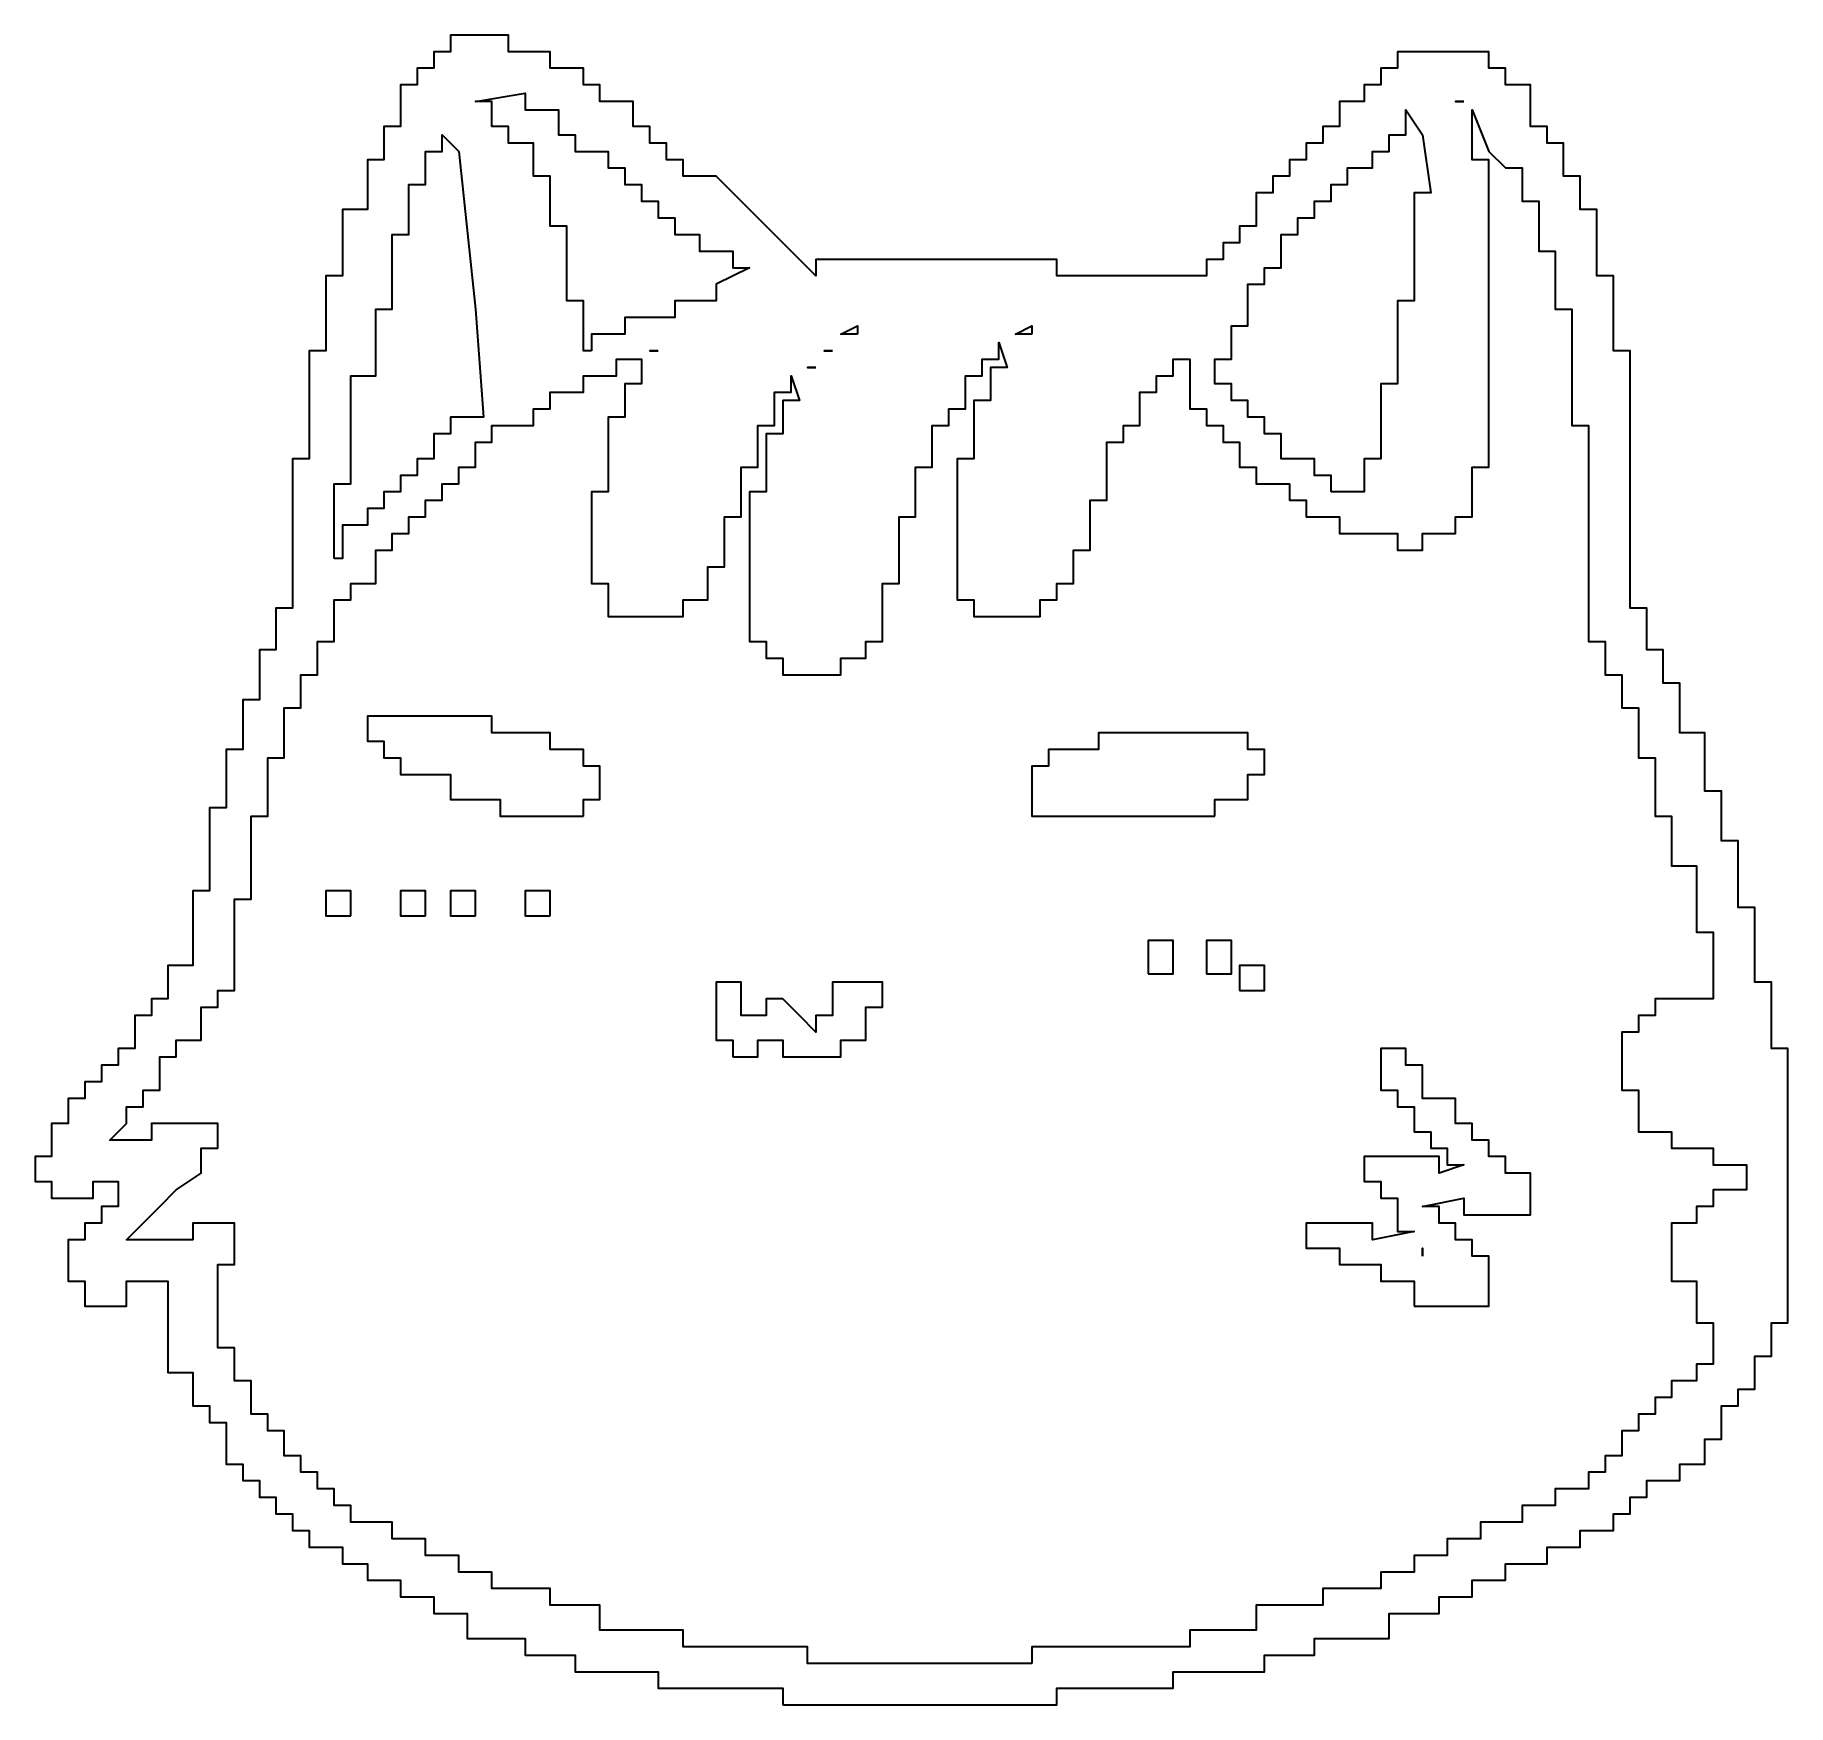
# Model space of a CAD drawing. Header units: inches. Extents: x 110.2 to 184.7, y 69 to 139.9.
import ezdxf

# ---------------------------------------------------------------- set-up
doc = ezdxf.new("R2010")
doc.units = ezdxf.units.IN
doc.header["$MEASUREMENT"] = 0
doc.layers.add('レイヤー 1', color=7, linetype='Continuous')

msp = doc.modelspace()

# ---------------------------------------------------------------- linework, layer by layer
at = {"layer": 'レイヤー 1', "color": 7, "lineweight": 35, "true_color": 0xffffff}
for points in [[(141.993, 68.968), (153.635, 68.968), (153.635, 69.674), (158.574, 69.674), (158.574, 70.379), (162.454, 70.379), (162.454, 71.085), (164.571, 71.085), (164.571, 71.79), (167.746, 71.79), (167.746, 72.849), (169.862, 72.849), (169.862, 73.554), (171.274, 73.554), (171.274, 74.26), (172.685, 74.26), (172.685, 74.965), (174.449, 74.965), (174.449, 75.671), (175.86, 75.671), (175.86, 76.376), (177.271, 76.376), (177.271, 77.082), (177.976, 77.082), (177.976, 77.787), (178.682, 77.787), (178.682, 78.493), (180.093, 78.493), (180.093, 79.199), (181.151, 79.199), (181.151, 80.257), (181.857, 80.257), (181.857, 81.668), (182.562, 81.668), (182.562, 82.374), (183.268, 82.374), (183.268, 83.785), (183.974, 83.785), (183.974, 85.196), (184.679, 85.196), (184.679, 96.837), (183.974, 96.837), (183.974, 99.66), (183.268, 99.66), (183.268, 102.835), (182.562, 102.835), (182.562, 105.657), (181.857, 105.657), (181.857, 107.774), (181.151, 107.774), (181.151, 110.243), (180.093, 110.243), (180.093, 112.36), (179.387, 112.36), (179.387, 113.771), (178.682, 113.771), (178.682, 115.535), (177.976, 115.535), (177.976, 126.471), (177.271, 126.471), (177.271, 129.646), (176.565, 129.646), (176.565, 132.468), (175.86, 132.468), (175.86, 133.879), (175.154, 133.879), (175.154, 135.29), (174.449, 135.29), (174.449, 135.996), (173.743, 135.996), (173.743, 137.76), (172.685, 137.76), (172.685, 138.465), (171.979, 138.465), (171.979, 139.171), (168.099, 139.171), (168.099, 138.465), (167.393, 138.465), (167.393, 137.76), (166.687, 137.76), (166.687, 137.054), (165.629, 137.054), (165.629, 135.996), (164.924, 135.996), (164.924, 135.29), (164.218, 135.29), (164.218, 134.585), (163.512, 134.585), (163.512, 133.879), (162.807, 133.879), (162.807, 133.174), (162.101, 133.174), (162.101, 131.763), (161.396, 131.763), (161.396, 131.057), (160.69, 131.057), (160.69, 130.352), (159.985, 130.352), (159.985, 129.646), (153.635, 129.646), (153.635, 130.352), (143.404, 130.352), (143.404, 129.646), (142.698, 130.352), (141.993, 131.057), (141.287, 131.763), (140.582, 132.468), (139.876, 133.174), (139.171, 133.879), (137.76, 133.879), (137.76, 134.585), (137.054, 134.585), (137.054, 135.29), (136.348, 135.29), (136.348, 135.996), (135.643, 135.996), (135.643, 137.054), (134.232, 137.054), (134.232, 137.76), (133.526, 137.76), (133.526, 138.465), (132.115, 138.465), (132.115, 139.171), (130.351, 139.171), (130.351, 139.877), (127.882, 139.877), (127.882, 139.171), (127.176, 139.171), (127.176, 138.465), (126.471, 138.465), (126.471, 137.76), (125.765, 137.76), (125.765, 135.996), (125.06, 135.996), (125.06, 134.585), (124.354, 134.585), (124.354, 132.468), (123.296, 132.468), (123.296, 129.646), (122.59, 129.646), (122.59, 126.471), (121.885, 126.471), (121.885, 121.885), (121.179, 121.885), (121.179, 115.535), (120.473, 115.535), (120.473, 113.771), (119.768, 113.771), (119.768, 111.654), (119.062, 111.654), (119.062, 109.538), (118.357, 109.538), (118.357, 107.068), (117.651, 107.068), (117.651, 103.54), (116.946, 103.54), (116.946, 100.365), (115.887, 100.365), (115.887, 98.954), (115.182, 98.954), (115.182, 98.249), (114.476, 98.249), (114.476, 96.837), (113.771, 96.837), (113.771, 96.132), (113.065, 96.132), (113.065, 95.426), (112.36, 95.426), (112.36, 94.721), (111.654, 94.721), (111.654, 93.662), (110.948, 93.662), (110.948, 92.251), (110.243, 92.251), (110.243, 91.193), (110.948, 91.193), (110.948, 90.487), (112.712, 90.487), (112.712, 91.193), (113.771, 91.193), (113.771, 90.135), (113.065, 90.135), (113.065, 89.429), (112.36, 89.429), (112.36, 88.724), (111.654, 88.724), (111.654, 86.96), (112.36, 86.96), (112.36, 85.901), (114.123, 85.901), (114.123, 86.96), (115.887, 86.96), (115.887, 83.079), (116.946, 83.079), (116.946, 81.668), (117.651, 81.668), (117.651, 80.962), (118.357, 80.962), (118.357, 79.199), (119.062, 79.199), (119.062, 78.493), (119.768, 78.493), (119.768, 77.787), (120.473, 77.787), (120.473, 77.082), (121.179, 77.082), (121.179, 76.376), (121.885, 76.376), (121.885, 75.671), (123.296, 75.671), (123.296, 74.965), (124.354, 74.965), (124.354, 74.26), (125.765, 74.26), (125.765, 73.554), (127.176, 73.554), (127.176, 72.849), (128.587, 72.849), (128.587, 71.79), (131.057, 71.79), (131.057, 71.085), (133.173, 71.085), (133.173, 70.379), (136.701, 70.379), (136.701, 69.674), (141.993, 69.674), (141.993, 68.968)], [(133.879, 126.471), (133.526, 126.471), (133.526, 128.588), (132.821, 128.588), (132.821, 131.763), (132.115, 131.763), (132.115, 133.879), (131.41, 133.879), (131.41, 135.29), (130.351, 135.29), (130.351, 135.996), (129.646, 135.996), (129.646, 137.054), (128.94, 137.054), (131.057, 137.407), (131.057, 136.702), (132.468, 136.702), (132.468, 135.643), (133.173, 135.643), (133.173, 134.938), (134.585, 134.938), (134.585, 134.232), (135.29, 134.232), (135.29, 133.527), (135.996, 133.527), (135.996, 132.821), (136.701, 132.821), (136.701, 132.115), (137.407, 132.115), (137.407, 131.41), (138.465, 131.41), (138.465, 130.704), (139.876, 130.704), (139.876, 129.999), (140.582, 129.999), (139.171, 129.293), (139.171, 128.588), (137.407, 128.588), (137.407, 127.882), (135.29, 127.882), (135.29, 127.177), (133.879, 127.177), (133.879, 126.471)], [(152.576, 70.732), (143.051, 70.732), (143.051, 71.437), (137.76, 71.437), (137.76, 72.143), (134.232, 72.143), (134.232, 73.201), (132.115, 73.201), (132.115, 73.907), (129.646, 73.907), (129.646, 74.612), (128.235, 74.612), (128.235, 75.318), (126.823, 75.318), (126.823, 76.024), (125.412, 76.024), (125.412, 76.729), (123.648, 76.729), (123.648, 77.435), (122.943, 77.435), (122.943, 78.14), (122.237, 78.14), (122.237, 78.846), (121.532, 78.846), (121.532, 79.551), (120.826, 79.551), (120.826, 80.61), (120.121, 80.61), (120.121, 81.315), (119.415, 81.315), (119.415, 82.726), (118.71, 82.726), (118.71, 84.137), (118.004, 84.137), (118.004, 87.665), (118.71, 87.665), (118.71, 89.429), (116.946, 89.429), (116.946, 88.724), (114.123, 88.724), (114.829, 89.429), (115.535, 90.135), (116.24, 90.84), (117.298, 91.546), (117.298, 92.604), (118.004, 92.604), (118.004, 93.662), (115.182, 93.662), (115.182, 92.957), (113.418, 92.957), (114.123, 93.662), (114.123, 94.368), (114.829, 94.368), (114.829, 95.074), (115.535, 95.074), (115.535, 96.485), (116.24, 96.485), (116.24, 97.19), (117.298, 97.19), (117.298, 98.601), (118.004, 98.601), (118.004, 99.307), (118.71, 99.307), (118.71, 103.187), (119.415, 103.187), (119.415, 106.715), (120.121, 106.715), (120.121, 109.185), (120.826, 109.185), (120.826, 111.302), (121.532, 111.302), (121.532, 112.713), (122.237, 112.713), (122.237, 114.124), (122.943, 114.124), (122.943, 115.888), (123.648, 115.888), (123.648, 116.593), (124.707, 116.593), (124.707, 118.004), (125.412, 118.004), (125.412, 118.71), (126.118, 118.71), (126.118, 119.415), (126.823, 119.415), (126.823, 120.121), (127.529, 120.121), (127.529, 120.827), (128.235, 120.827), (128.235, 121.532), (128.94, 121.532), (128.94, 122.59), (129.646, 122.59), (129.646, 123.296), (131.41, 123.296), (131.41, 124.002), (132.115, 124.002), (132.115, 124.707), (133.526, 124.707), (133.526, 125.413), (134.937, 125.413), (134.937, 126.118), (135.996, 126.118), (135.996, 125.06), (135.29, 125.06), (135.29, 123.649), (134.585, 123.649), (134.585, 120.474), (133.879, 120.474), (133.879, 116.593), (134.585, 116.593), (134.585, 115.182), (137.76, 115.182), (137.76, 115.888), (138.818, 115.888), (138.818, 117.299), (139.523, 117.299), (139.523, 119.415), (140.229, 119.415), (140.229, 121.532), (140.935, 121.532), (140.935, 123.296), (141.64, 123.296), (141.64, 124.707), (142.346, 124.707), (142.346, 125.413), (142.698, 124.354), (141.993, 124.354), (141.993, 122.943), (141.287, 122.943), (141.287, 120.474), (140.582, 120.474), (140.582, 114.124), (141.287, 114.124), (141.287, 113.418), (141.993, 113.418), (141.993, 112.713), (144.462, 112.713), (144.462, 113.418), (145.521, 113.418), (145.521, 114.124), (146.226, 114.124), (146.226, 116.593), (146.932, 116.593), (146.932, 119.415), (147.637, 119.415), (147.637, 121.532), (148.343, 121.532), (148.343, 123.296), (149.049, 123.296), (149.049, 124.002), (149.754, 124.002), (149.754, 125.413), (150.46, 125.413), (150.46, 126.118), (151.165, 126.118), (151.165, 126.824), (151.518, 125.765), (150.812, 125.765), (150.812, 124.354), (150.107, 124.354), (150.107, 121.885), (149.401, 121.885), (149.401, 115.888), (150.107, 115.888), (150.107, 115.182), (152.929, 115.182), (152.929, 115.888), (153.635, 115.888), (153.635, 116.593), (154.34, 116.593), (154.34, 118.004), (155.046, 118.004), (155.046, 120.121), (155.751, 120.121), (155.751, 122.59), (156.457, 122.59), (156.457, 123.296), (157.162, 123.296), (157.162, 124.707), (157.868, 124.707), (157.868, 125.413), (158.574, 125.413), (158.574, 126.118), (159.279, 126.118), (159.279, 124.002), (159.985, 124.002), (159.985, 123.296), (160.69, 123.296), (160.69, 122.59), (161.396, 122.59), (161.396, 121.532), (162.101, 121.532), (162.101, 120.827), (163.512, 120.827), (163.512, 120.121), (164.218, 120.121), (164.218, 119.415), (165.629, 119.415), (165.629, 118.71), (168.099, 118.71), (168.099, 118.004), (169.157, 118.004), (169.157, 118.71), (170.568, 118.71), (170.568, 119.415), (171.274, 119.415), (171.274, 121.532), (171.979, 121.532), (171.979, 134.585), (171.274, 134.585), (171.274, 136.702), (171.979, 134.938), (172.685, 134.232), (173.39, 134.232), (173.39, 132.821), (174.096, 132.821), (174.096, 130.704), (174.801, 130.704), (174.801, 128.235), (175.507, 128.235), (175.507, 123.296), (176.212, 123.296), (176.212, 114.124), (176.918, 114.124), (176.918, 112.713), (177.624, 112.713), (177.624, 111.302), (178.329, 111.302), (178.329, 109.185), (179.035, 109.185), (179.035, 106.715), (179.74, 106.715), (179.74, 104.599), (180.799, 104.599), (180.799, 101.776), (181.504, 101.776), (181.504, 98.954), (179.035, 98.954), (179.035, 98.249), (178.329, 98.249), (178.329, 97.543), (177.624, 97.543), (177.624, 95.074), (178.329, 95.074), (178.329, 93.31), (179.74, 93.31), (179.74, 92.604), (181.504, 92.604), (181.504, 91.899), (182.915, 91.899), (182.915, 90.84), (181.504, 90.84), (181.504, 90.135), (180.799, 90.135), (180.799, 89.429), (179.74, 89.429), (179.74, 86.96), (180.799, 86.96), (180.799, 85.196), (181.504, 85.196), (181.504, 83.432), (180.799, 83.432), (180.799, 82.726), (179.74, 82.726), (179.74, 82.021), (179.035, 82.021), (179.035, 81.315), (178.329, 81.315), (178.329, 80.61), (177.624, 80.61), (177.624, 79.551), (176.918, 79.551), (176.918, 78.846), (176.212, 78.846), (176.212, 78.14), (174.801, 78.14), (174.801, 77.435), (173.39, 77.435), (173.39, 76.729), (171.626, 76.729), (171.626, 76.024), (170.215, 76.024), (170.215, 75.318), (168.804, 75.318), (168.804, 74.612), (167.393, 74.612), (167.393, 73.907), (164.924, 73.907), (164.924, 73.201), (162.101, 73.201), (162.101, 72.143), (159.279, 72.143), (159.279, 71.437), (152.576, 71.437), (152.576, 70.732)], [(165.276, 120.474), (165.276, 121.179), (164.571, 121.179), (164.571, 121.885), (163.16, 121.885), (163.16, 122.943), (162.454, 122.943), (162.454, 123.649), (161.749, 123.649), (161.749, 124.354), (161.043, 124.354), (161.043, 125.06), (160.337, 125.06), (160.337, 126.118), (161.043, 126.118), (161.043, 127.529), (161.749, 127.529), (161.749, 129.293), (162.454, 129.293), (162.454, 129.999), (163.16, 129.999), (163.16, 131.41), (163.865, 131.41), (163.865, 132.115), (164.571, 132.115), (164.571, 132.821), (165.276, 132.821), (165.276, 133.527), (165.982, 133.527), (165.982, 134.232), (167.04, 134.232), (167.04, 134.938), (167.746, 134.938), (167.746, 135.643), (168.451, 135.643), (168.451, 136.702), (169.157, 135.643), (169.51, 133.174), (168.804, 133.174), (168.804, 128.588), (168.099, 128.588), (168.099, 125.06), (167.393, 125.06), (167.393, 121.885), (166.687, 121.885), (166.687, 120.474), (165.276, 120.474)], [(122.943, 117.652), (122.943, 120.827), (123.648, 120.827), (123.648, 125.413), (124.707, 125.413), (124.707, 128.235), (125.412, 128.235), (125.412, 131.41), (126.118, 131.41), (126.118, 133.527), (126.823, 133.527), (126.823, 134.938), (127.529, 134.938), (127.529, 135.643), (128.235, 134.938), (128.94, 128.235), (129.293, 123.649), (127.882, 123.649), (127.882, 122.943), (127.176, 122.943), (127.176, 121.885), (126.471, 121.885), (126.471, 121.179), (125.765, 121.179), (125.765, 120.474), (125.06, 120.474), (125.06, 119.768), (124.354, 119.768), (124.354, 119.063), (123.296, 119.063), (123.296, 117.652), (122.943, 117.652)], [(145.168, 127.177), (144.462, 127.177), (145.168, 127.529), (145.168, 127.177)], [(152.576, 127.177), (151.871, 127.177), (152.576, 127.529), (152.576, 127.177)], [(133.526, 106.715), (133.526, 107.421), (134.232, 107.421), (134.232, 108.832), (133.526, 108.832), (133.526, 109.538), (132.115, 109.538), (132.115, 110.243), (129.646, 110.243), (129.646, 110.949), (124.354, 110.949), (124.354, 109.89), (125.06, 109.89), (125.06, 109.185), (125.765, 109.185), (125.765, 108.479), (127.882, 108.479), (127.882, 107.421), (129.998, 107.421), (129.998, 106.715), (133.526, 106.715)], [(160.337, 106.715), (160.337, 107.421), (161.749, 107.421), (161.749, 108.479), (162.454, 108.479), (162.454, 109.538), (161.749, 109.538), (161.749, 110.243), (155.399, 110.243), (155.399, 109.538), (153.282, 109.538), (153.282, 108.832), (152.576, 108.832), (152.576, 106.715), (160.337, 106.715)], [(123.648, 102.482), (123.648, 103.54), (122.59, 103.54), (122.59, 102.482), (123.648, 102.482)], [(126.823, 102.482), (126.823, 103.54), (125.765, 103.54), (125.765, 102.482), (126.823, 102.482)], [(128.94, 102.482), (128.94, 103.54), (127.882, 103.54), (127.882, 102.482), (128.94, 102.482)], [(132.115, 102.482), (132.115, 103.54), (131.057, 103.54), (131.057, 102.482), (132.115, 102.482)], [(157.515, 100.012), (158.574, 100.012), (158.574, 101.424), (157.515, 101.424), (157.515, 100.012)], [(159.985, 100.012), (161.043, 100.012), (161.043, 101.424), (159.985, 101.424), (159.985, 100.012)], [(161.396, 99.307), (162.454, 99.307), (162.454, 100.365), (161.396, 100.365), (161.396, 99.307)], [(139.876, 96.485), (140.935, 96.485), (140.935, 97.19), (141.993, 97.19), (141.993, 96.485), (144.462, 96.485), (144.462, 97.19), (145.521, 97.19), (145.521, 98.601), (146.226, 98.601), (146.226, 99.66), (144.11, 99.66), (144.11, 98.249), (143.404, 98.249), (143.404, 97.543), (142.698, 98.249), (141.993, 98.954), (141.287, 98.954), (141.287, 98.249), (140.229, 98.249), (140.229, 99.66), (139.171, 99.66), (139.171, 97.19), (139.876, 97.19), (139.876, 96.485)], [(168.804, 85.901), (171.979, 85.901), (171.979, 88.018), (171.274, 88.018), (171.274, 88.724), (170.568, 88.724), (170.568, 89.429), (169.862, 89.429), (169.862, 90.135), (169.157, 90.135), (170.921, 90.487), (170.921, 89.782), (173.743, 89.782), (173.743, 91.546), (172.685, 91.546), (172.685, 92.251), (171.979, 92.251), (171.979, 92.957), (171.274, 92.957), (171.274, 93.662), (170.568, 93.662), (170.568, 94.721), (169.157, 94.721), (169.157, 96.132), (168.451, 96.132), (168.451, 96.837), (167.393, 96.837), (167.393, 95.074), (168.099, 95.074), (168.099, 94.368), (168.804, 94.368), (168.804, 93.31), (169.51, 93.31), (169.51, 92.604), (170.215, 92.604), (170.215, 91.899), (170.921, 91.899), (169.862, 91.546), (169.862, 92.251), (166.687, 92.251), (166.687, 91.193), (167.393, 91.193), (167.393, 90.487), (168.099, 90.487), (168.099, 89.076), (168.804, 89.076), (167.04, 88.724), (167.04, 89.429), (164.218, 89.429), (164.218, 88.371), (165.629, 88.371), (165.629, 87.665), (167.393, 87.665), (167.393, 86.96), (168.804, 86.96), (168.804, 85.901)]]:
    msp.add_lwpolyline(points, dxfattribs=at)
for points in [[(170.921, 137.054), (170.921, 137.054), (170.568, 137.054), (170.568, 137.054), (170.568, 137.054), (170.921, 137.054), (170.921, 137.054)], [(136.701, 126.471), (136.701, 126.471), (136.348, 126.471), (136.348, 126.471), (136.348, 126.471), (136.701, 126.471), (136.701, 126.471)], [(144.11, 126.471), (144.11, 126.471), (143.757, 126.471), (143.757, 126.471), (143.757, 126.471), (144.11, 126.471), (144.11, 126.471)], [(143.404, 125.765), (143.404, 125.765), (143.051, 125.765), (143.051, 125.765), (143.051, 125.765), (143.404, 125.765), (143.404, 125.765)], [(169.157, 88.018), (169.157, 88.018), (169.157, 88.371), (169.157, 88.371), (169.157, 88.371), (169.157, 88.018), (169.157, 88.018)]]:
    msp.add_open_spline(points, degree=3, knots=[0, 0, 0, 0, 1, 1, 1, 2, 2, 2, 2], dxfattribs=at)

doc.saveas('drawing.dxf')
